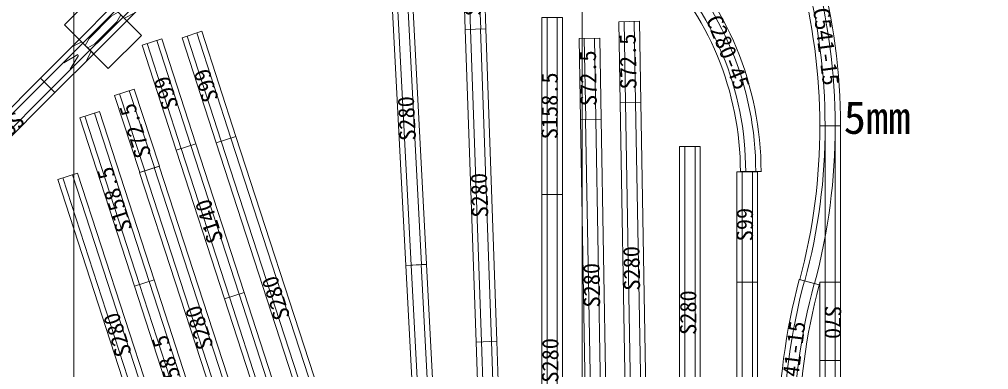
# Model space of a CAD drawing. Units: millimetres, scale not verified. Extents: x -3124 to 14616, y -9205 to 4147.
# Drawn here: x 3720 to 4587, y 562 to 876 of the extents above; entities that cross this region are included whole.
import ezdxf
from ezdxf.enums import TextEntityAlignment as Align

# ---------------------------------------------------------------- set-up
doc = ezdxf.new("R2010")
doc.units = ezdxf.units.MM
doc.header["$LTSCALE"] = 100
doc.linetypes.add('DOUBLE_CHAIN1', pattern=[8.8, 5, -1, 0.6, -0.6, 0.6, -1])
for name, color, linetype, lineweight in [('0-0', 7, 'Continuous', 9), ('0-7', 5, 'Continuous', 9), ('0-B', 3, 'DOUBLE_CHAIN1', 9), ('0-C', 4, 'Continuous', 9)]:
    doc.layers.add(name, color=color, linetype=linetype, lineweight=lineweight)
doc.styles.add('ＭＳ ゴシック', font='')
doc.styles.get('ＭＳ ゴシック').set_extended_font_data('MS Gothic')

# ---------------------------------------------------------------- blocks, each defined once
blk = doc.blocks.new('3人掛け机')
at = {"layer": '0-7', "color": 6}
blk.add_lwpolyline([(0, 0), (1804, 0), (1804, 455), (0, 455)], close=True, dxfattribs=at)
blk = doc.blocks.new('2人掛け机共通')
at = {"layer": '0-7', "color": 6}
blk.add_lwpolyline([(0, 0), (1204, 0), (1204, 455), (0, 455)], close=True, dxfattribs=at)
blk = doc.blocks.new('N_TOMIX _ PR541-15')
at = {"layer": '0-0'}
for p, q in [((0, 18.5), (140, 18.5)), ((0, 18.5), (0, 0)), ((140, 0), (140, 18.5)), ((142.4, -0.2), (140, 0)), ((142.4, -0.2), (137.6, -18.1))]:
    blk.add_line(p, q, dxfattribs=at)
at = {"layer": '0-0', "color": 2}
for p, q in [((0, 13.7), (140, 13.7)), ((0, 4.8), (140, 4.8))]:
    blk.add_line(p, q, dxfattribs=at)
for radius in [545.5, 536.5]:
    blk.add_arc((0, -531.7), radius, 75, 90, dxfattribs=at)
at = {"layer": '0-0'}
blk.add_arc((0, -531.7), 531.75, 75, 90, dxfattribs=at)
blk = doc.blocks.new('N_TOMIX _ C541-15')
at = {"layer": '0-0'}
for p, q in [((0, 185), (0, 0)), ((1376, -181), (1424, -2))]:
    blk.add_line(p, q, dxfattribs=at)
for radius in [5501.7, 5316.7]:
    blk.add_arc((0, -5317), radius, 75, 90, dxfattribs=at)
at = {"layer": '0-0', "color": 2}
for radius in [5454.2, 5364.2]:
    blk.add_arc((0, -5317), radius, 75, 90, dxfattribs=at)
at = {"layer": '0-0', "color": 3, "style": 'ＭＳ ゴシック'}
blk.add_text('C541-15', height=146.6, rotation=352.5, dxfattribs=at).set_placement((343, -12), align=Align.BOTTOM_LEFT)
blk = doc.blocks.new('N_TOMIX _ C605-10')
at = {"layer": '0-0'}
for p, q in [((0, 0), (0, 18.5)), ((103.4, -9), (106.6, 9.2))]:
    blk.add_line(p, q, dxfattribs=at)
for radius, start, end in [(614.25, 80.00241, 89.99759), (595.75, 80.00248, 89.99752)]:
    blk.add_arc((0, -595.7), radius, start, end, dxfattribs=at)
at = {"layer": '0-0', "color": 2}
for radius, start, end in [(609.5, 80.00243, 89.99757), (600.5, 80.00246, 89.99754)]:
    blk.add_arc((0, -595.7), radius, start, end, dxfattribs=at)
at = {"layer": '0-0', "color": 3, "style": 'ＭＳ ゴシック'}
blk.add_text('C605-10', height=14.66, rotation=355, dxfattribs=at).set_placement((18.1, -0.3), align=Align.BOTTOM_LEFT)
blk = doc.blocks.new('N_TOMIX _ S70')
at = {"layer": '0-0'}
for p, q in [((0, 18.5), (0, 0)), ((0, 18.5), (70, 18.5)), ((70, 18.5), (70, 0)), ((0, 0), (70, 0))]:
    blk.add_line(p, q, dxfattribs=at)
at = {"layer": '0-0', "color": 2}
for p, q in [((0, 13.8), (70, 13.8)), ((0, 4.7), (70, 4.7))]:
    blk.add_line(p, q, dxfattribs=at)
at = {"layer": '0-0', "color": 3, "style": 'ＭＳ ゴシック'}
blk.add_text('S70', height=14.66, dxfattribs=at).set_placement((20.9, 0), align=Align.BOTTOM_LEFT)
blk = doc.blocks.new('N_TOMIX _ S280')
at = {"layer": '0-0'}
for p, q in [((0, 18.5), (280, 18.5)), ((0, 18.5), (0, 0)), ((280, 18.5), (280, 0)), ((0, 0), (280, 0))]:
    blk.add_line(p, q, dxfattribs=at)
at = {"layer": '0-0', "color": 2}
for p, q in [((0, 13.8), (280, 13.8)), ((0, 4.7), (280, 4.7))]:
    blk.add_line(p, q, dxfattribs=at)
at = {"layer": '0-0', "color": 3, "style": 'ＭＳ ゴシック'}
blk.add_text('S280', height=14.66, dxfattribs=at).set_placement((111.4, -0.8), align=Align.BOTTOM_LEFT)
blk = doc.blocks.new('N_TOMIX _ S140(1)')
at = {"layer": '0-0'}
for p, q in [((0, 18.5), (0, 0)), ((0, 18.5), (140, 18.5)), ((140, 18.5), (140, 0)), ((0, 0), (140, 0))]:
    blk.add_line(p, q, dxfattribs=at)
at = {"layer": '0-0', "color": 2}
for p, q in [((0, 13.8), (140, 13.8)), ((0, 4.7), (140, 4.7))]:
    blk.add_line(p, q, dxfattribs=at)
at = {"layer": '0-0', "color": 3, "style": 'ＭＳ ゴシック'}
blk.add_text('S140', height=14.66, dxfattribs=at).set_placement((50.4, -1.5), align=Align.BOTTOM_LEFT)
blk = doc.blocks.new('N_TOMIX _ S72.5(1)')
at = {"layer": '0-0'}
for p, q in [((0, 18.5), (72.5, 18.5)), ((0, 18.5), (0, 0)), ((72.5, 0), (72.5, 18.5)), ((0, 0), (72.5, 0))]:
    blk.add_line(p, q, dxfattribs=at)
at = {"layer": '0-0', "color": 2}
for p, q in [((0, 13.8), (72.5, 13.8)), ((0, 4.7), (72.5, 4.7))]:
    blk.add_line(p, q, dxfattribs=at)
at = {"layer": '0-0', "color": 3, "style": 'ＭＳ ゴシック'}
blk.add_text('S72.5', height=14.66, dxfattribs=at).set_placement((11.8, -0.8), align=Align.BOTTOM_LEFT)
blk = doc.blocks.new('N_TOMIX _ S99(1)')
at = {"layer": '0-0'}
for p, q in [((0, 18.5), (0, 0)), ((0, 18.5), (99, 18.5)), ((99, 18.5), (99, 0)), ((0, 0), (99, 0))]:
    blk.add_line(p, q, dxfattribs=at)
at = {"layer": '0-0', "color": 2}
for p, q in [((0, 13.8), (99, 13.8)), ((0, 4.7), (99, 4.7))]:
    blk.add_line(p, q, dxfattribs=at)
at = {"layer": '0-0', "color": 3, "style": 'ＭＳ ゴシック'}
blk.add_text('S99', height=14.66, dxfattribs=at).set_placement((36.7, -0.2), align=Align.BOTTOM_LEFT)
blk = doc.blocks.new('N_TOMIX _ S140-RE')
at = {"layer": '0-0'}
for p, q in [((0, 18.5), (0, 0)), ((0, 18.5), (49, 18.5)), ((91, 18.5), (140, 18.5)), ((140, 18.5), (140, 0)), ((0, 0), (49, 0)), ((91, 0), (140, 0))]:
    blk.add_line(p, q, dxfattribs=at)
at = {"layer": '0-0', "color": 4}
for p, q in [((39, 18.5), (49, 15.3)), ((91, 18.5), (49, 18.5)), ((91, 18.5), (91, 0)), ((101, 18.5), (91, 15.3)), ((38.5, 9.8), (24.5, 13.3)), ((24.5, 5.3), (38.5, 8.8)), ((49, 10.9), (56, 12.8)), ((56, 12.8), (84, 12.8)), ((91, 10.9), (84, 12.8)), ((115.5, 13.3), (101.5, 9.8)), ((101.5, 8.8), (115.5, 5.3)), ((39, 0), (49, 3.3)), ((56, 5.8), (49, 7.7)), ((56, 5.8), (84, 5.8)), ((84, 5.8), (91, 7.7)), ((91, 3.3), (101, 0))]:
    blk.add_line(p, q, dxfattribs=at)
at = {"layer": '0-0', "color": 2}
for p, q in [((0, 13.8), (140, 13.8)), ((0, 4.7), (140, 4.7))]:
    blk.add_line(p, q, dxfattribs=at)
at = {"layer": '0-0', "color": 4}
blk.add_lwpolyline([(49, 18.5), (49, 0), (91, 0)], dxfattribs=at)
blk = doc.blocks.new('N_TOMIX _ C280-45')
at = {"layer": '0-0'}
for p, q in [((0, 0), (0, 18.5)), ((191.4, -79.3), (204.5, -66.2))]:
    blk.add_line(p, q, dxfattribs=at)
for radius in [289.25, 270.75]:
    blk.add_arc((0, -270.8), radius, 45, 90, dxfattribs=at)
at = {"layer": '0-0', "color": 2}
for radius in [284.5, 275.5]:
    blk.add_arc((0, -270.8), radius, 45, 90, dxfattribs=at)
at = {"layer": '0-0', "color": 3, "style": 'ＭＳ ゴシック'}
blk.add_text('C280-45', height=14.66, rotation=337.5, dxfattribs=at).set_placement((71.3, -9), align=Align.BOTTOM_LEFT)
blk = doc.blocks.new('N_TOMIX _ S158.5')
at = {"layer": '0-0'}
for p, q in [((0, 18.5), (0, 0)), ((0, 18.5), (158.5, 18.5)), ((158.5, 18.5), (158.5, 0)), ((0, 0), (158.5, 0))]:
    blk.add_line(p, q, dxfattribs=at)
at = {"layer": '0-0', "color": 2}
for p, q in [((0, 13.8), (158.5, 13.8)), ((0, 4.7), (158.5, 4.7))]:
    blk.add_line(p, q, dxfattribs=at)
at = {"layer": '0-0', "color": 3, "style": 'ＭＳ ゴシック'}
blk.add_text('S158.5', height=14.66, dxfattribs=at).set_placement((49.4, -0.2), align=Align.BOTTOM_LEFT)

msp = doc.modelspace()

# ---------------------------------------------------------------- linework, layer by layer
at = {"layer": '0-C'}
for p, q in [((3789.9, 900.5), (3760.2, 870.8)), ((3789.9, 900.5), (3829.1, 861.3)), ((3799.4, 831.6), (3760.2, 870.8)), ((3799.4, 831.6), (3829.1, 861.3))]:
    msp.add_line(p, q, dxfattribs=at)

# ---------------------------------------------------------------- block references
at = {"layer": '0-7'}
for name, p, rotation in [('2人掛け机共通', (3768.5, 60.9), 90), ('3人掛け机', (3768.5, 1264.9), 270), ('3人掛け机', (4678.5, -539.1), 90)]:
    msp.add_blockref(name, p, dxfattribs=dict(at, rotation=rotation))
at = {"layer": '0-B'}
for name, p, xscale, yscale, rotation in [('N_TOMIX _ C541-15', (4418.1, 917.8), 0.1, 0.1, 285), ('N_TOMIX _ C541-15', (4417.6, 500.2), 0.1, 0.1, 90), ('N_TOMIX _ C605-10', (4463.8, 466.8), -1, -1, 280)]:
    msp.add_blockref(name, p, dxfattribs=dict(at, xscale=xscale, yscale=yscale, rotation=rotation))
at = {"layer": '0-B', "rotation": 270}
for name, p in [('N_TOMIX _ PR541-15', (4436.3, 780.2)), ('N_TOMIX _ S70', (4436.3, 640.2))]:
    msp.add_blockref(name, p, dxfattribs=at)
at = {"layer": '0-C'}
for name, p, rotation in [('N_TOMIX _ S72.5(1)', (4137.4, 867.2), 92), ('N_TOMIX _ C280-45', (4285.9, 930.7), 315), ('N_TOMIX _ S280', (4084.3, 656.3), 93), ('N_TOMIX _ S140-RE', (3837.6, 922.1), 225), ('N_TOMIX _ S158.5', (4205.9, 718.9), 90), ('N_TOMIX _ S72.5(1)', (4276.1, 801.4), 91), ('N_TOMIX _ S99(1)', (3913.7, 770.8), 108), ('N_TOMIX _ S280', (4147.1, 587.3), 92), ('N_TOMIX _ S72.5(1)', (4240.5, 786.4), 91), ('N_TOMIX _ S99(1)', (3877.8, 764.1), 108), ('N_TOMIX _ S99(1)', (3738.6, 823.1), 225), ('N_TOMIX _ S72.5(1)', (3845.1, 744.3), 108), ('N_TOMIX _ S280', (4281, 521.5), 91), ('N_TOMIX _ S158.5', (3840.4, 642.4), 108), ('N_TOMIX _ S280', (4245.3, 506.4), 91), ('N_TOMIX _ S140(1)', (3921, 631), 108), ('N_TOMIX _ S280', (4000.2, 504.5), 108), ('N_TOMIX _ S280', (4329.3, 481.7), 90), ('N_TOMIX _ S280', (3858.4, 471.6), 108), ('N_TOMIX _ S280', (3931.6, 478), 108), ('N_TOMIX _ S99(1)', (4380.6, 640.2), 90), ('N_TOMIX _ S280', (4205.9, 438.9), 90), ('N_TOMIX _ S280', (4098.9, 376.6), 93), ('N_TOMIX _ S158.5', (3889.4, 491.7), 108), ('N_TOMIX _ S280', (4380.6, 360.2), 90), ('N_TOMIX _ S280', (4007.5, 364.7), 108), ('N_TOMIX _ S280', (4156.9, 307.5), 92)]:
    msp.add_blockref(name, p, dxfattribs=dict(at, rotation=rotation))

# ---------------------------------------------------------------- texts
at = {"layer": '0-B', "style": 'ＭＳ ゴシック'}
msp.add_text('5mm', height=29.33, dxfattribs=at).set_placement((4457.6, 764.3), align=Align.BOTTOM_LEFT)

doc.saveas('drawing.dxf')
